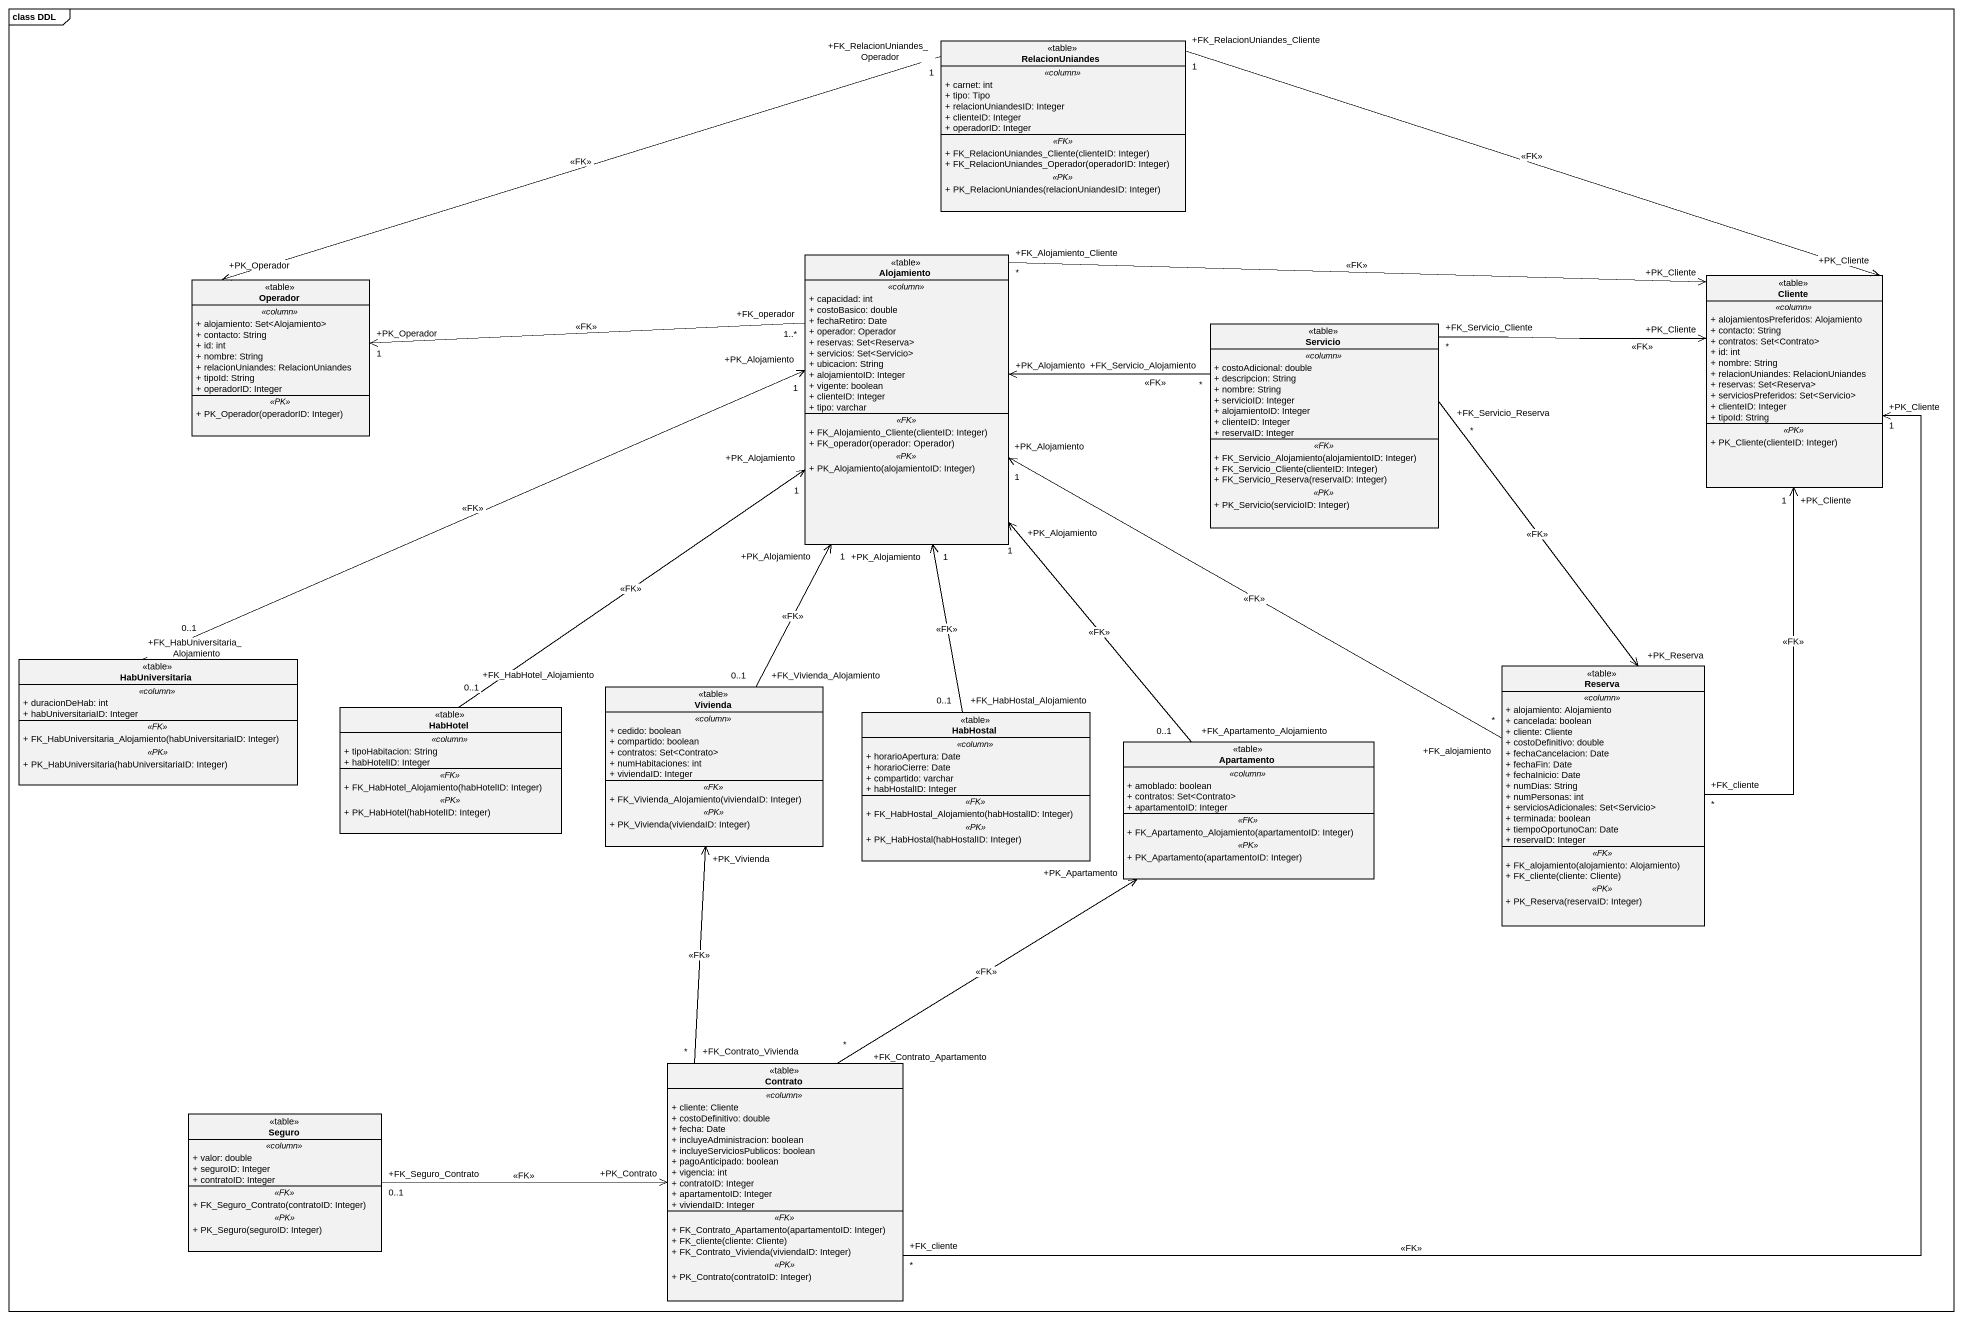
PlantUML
@startuml
mainframe class DDL
hide circle
hide empty members
skinparam classAttributeIconSize 0
class RelacionUniandes <<table>> {
  .. <<column>> ..
  + carnet: int
  + tipo: Tipo
  + relacionUniandesID: Integer
  + clienteID: Integer
  + operadorID: Integer
  .. <<FK>> ..
  + FK_RelacionUniandes_Cliente(clienteID: Integer)
  + FK_RelacionUniandes_Operador(operadorID: Integer)
  .. <<PK>> ..
  + PK_RelacionUniandes(relacionUniandesID: Integer)
}
class Alojamiento <<table>> {
  .. <<column>> ..
  + capacidad: int
  + costoBasico: double
  + fechaRetiro: Date
  + operador: Operador
  + reservas: Set<Reserva>
  + servicios: Set<Servicio>
  + ubicacion: String
  + alojamientoID: Integer
  + vigente: boolean
  + clienteID: Integer
  + tipo: varchar
  .. <<FK>> ..
  + FK_Alojamiento_Cliente(clienteID: Integer)
  + FK_operador(operador: Operador)
  .. <<PK>> ..
  + PK_Alojamiento(alojamientoID: Integer)
}
class Operador <<table>> {
  .. <<column>> ..
  + alojamiento: Set<Alojamiento>
  + contacto: String
  + id: int
  + nombre: String
  + relacionUniandes: RelacionUniandes
  + tipoId: String
  + operadorID: Integer
  .. <<PK>> ..
  + PK_Operador(operadorID: Integer)
}
class Cliente <<table>> {
  .. <<column>> ..
  + alojamientosPreferidos: Alojamiento
  + contacto: String
  + contratos: Set<Contrato>
  + id: int
  + nombre: String
  + relacionUniandes: RelacionUniandes
  + reservas: Set<Reserva>
  + serviciosPreferidos: Set<Servicio>
  + clienteID: Integer
  + tipoId: String
  .. <<PK>> ..
  + PK_Cliente(clienteID: Integer)
}
class Servicio <<table>> {
  .. <<column>> ..
  + costoAdicional: double
  + descripcion: String
  + nombre: String
  + servicioID: Integer
  + alojamientoID: Integer
  + clienteID: Integer
  + reservaID: Integer
  .. <<FK>> ..
  + FK_Servicio_Alojamiento(alojamientoID: Integer)
  + FK_Servicio_Cliente(clienteID: Integer)
  + FK_Servicio_Reserva(reservaID: Integer)
  .. <<PK>> ..
  + PK_Servicio(servicioID: Integer)
}
class HabUniversitaria <<table>> {
  .. <<column>> ..
  + duracionDeHab: int
  + habUniversitariaID: Integer
  .. <<FK>> ..
  + FK_HabUniversitaria_Alojamiento(habUniversitariaID: Integer)
  .. <<PK>> ..
  + PK_HabUniversitaria(habUniversitariaID: Integer)
}
class Vivienda <<table>> {
  .. <<column>> ..
  + cedido: boolean
  + compartido: boolean
  + contratos: Set<Contrato>
  + numHabitaciones: int
  + viviendaID: Integer
  .. <<FK>> ..
  + FK_Vivienda_Alojamiento(viviendaID: Integer)
  .. <<PK>> ..
  + PK_Vivienda(viviendaID: Integer)
}
class Reserva <<table>> {
  .. <<column>> ..
  + alojamiento: Alojamiento
  + cancelada: boolean
  + cliente: Cliente
  + costoDefinitivo: double
  + fechaCancelacion: Date
  + fechaFin: Date
  + fechaInicio: Date
  + numDias: String
  + numPersonas: int
  + serviciosAdicionales: Set<Servicio>
  + terminada: boolean
  + tiempoOportunoCan: Date
  + reservaID: Integer
  .. <<FK>> ..
  + FK_alojamiento(alojamiento: Alojamiento)
  + FK_cliente(cliente: Cliente)
  .. <<PK>> ..
  + PK_Reserva(reservaID: Integer)
}
class HabHotel <<table>> {
  .. <<column>> ..
  + tipoHabitacion: String
  + habHotelID: Integer
  .. <<FK>> ..
  + FK_HabHotel_Alojamiento(habHotelID: Integer)
  .. <<PK>> ..
  + PK_HabHotel(habHotelID: Integer)
}
class HabHostal <<table>> {
  .. <<column>> ..
  + horarioApertura: Date
  + horarioCierre: Date
  + compartido: varchar
  + habHostalID: Integer
  .. <<FK>> ..
  + FK_HabHostal_Alojamiento(habHostalID: Integer)
  .. <<PK>> ..
  + PK_HabHostal(habHostalID: Integer)
}
class Apartamento <<table>> {
  .. <<column>> ..
  + amoblado: boolean
  + contratos: Set<Contrato>
  + apartamentoID: Integer
  .. <<FK>> ..
  + FK_Apartamento_Alojamiento(apartamentoID: Integer)
  .. <<PK>> ..
  + PK_Apartamento(apartamentoID: Integer)
}
class Contrato <<table>> {
  .. <<column>> ..
  + cliente: Cliente
  + costoDefinitivo: double
  + fecha: Date
  + incluyeAdministracion: boolean
  + incluyeServiciosPublicos: boolean
  + pagoAnticipado: boolean
  + vigencia: int
  + contratoID: Integer
  + apartamentoID: Integer
  + viviendaID: Integer
  .. <<FK>> ..
  + FK_Contrato_Apartamento(apartamentoID: Integer)
  + FK_cliente(cliente: Cliente)
  + FK_Contrato_Vivienda(viviendaID: Integer)
  .. <<PK>> ..
  + PK_Contrato(contratoID: Integer)
}
class Seguro <<table>> {
  .. <<column>> ..
  + valor: double
  + seguroID: Integer
  + contratoID: Integer
  .. <<FK>> ..
  + FK_Seguro_Contrato(contratoID: Integer)
  .. <<PK>> ..
  + PK_Seguro(seguroID: Integer)
}
RelacionUniandes "+FK_RelacionUniandes_Operador\n1" -left-> "+PK_Operador" Operador : <<FK>>
RelacionUniandes "+FK_RelacionUniandes_Cliente\n1" -right-> "+PK_Cliente" Cliente : <<FK>>
Alojamiento "+FK_operador\n1..*" -left-> "+PK_Operador\n1" Operador : <<FK>>
Alojamiento "+FK_Alojamiento_Cliente\n*" -right-> "+PK_Cliente" Cliente : <<FK>>
Servicio "+FK_Servicio_Alojamiento\n*" -left-> "+PK_Alojamiento" Alojamiento : <<FK>>
Servicio "+FK_Servicio_Cliente\n*" -right-> "+PK_Cliente" Cliente : <<FK>>
Servicio "+FK_Servicio_Reserva\n*" --> "+PK_Reserva" Reserva : <<FK>>
HabUniversitaria "+FK_HabUniversitaria_Alojamiento\n0..1" -right-> "+PK_Alojamiento\n1" Alojamiento : <<FK>>
Vivienda "+FK_Vivienda_Alojamiento\n0..1" -up-> "+PK_Alojamiento\n1" Alojamiento : <<FK>>
Reserva "+FK_alojamiento\n*" -left-> "+PK_Alojamiento\n1" Alojamiento : <<FK>>
Reserva "+FK_cliente\n*" -up-> "+PK_Cliente\n1" Cliente : <<FK>>
HabHotel "+FK_HabHotel_Alojamiento\n0..1" -up-> "+PK_Alojamiento\n1" Alojamiento : <<FK>>
HabHostal "+FK_HabHostal_Alojamiento\n0..1" -up-> "+PK_Alojamiento\n1" Alojamiento : <<FK>>
Apartamento "+FK_Apartamento_Alojamiento\n0..1" -up-> "+PK_Alojamiento\n1" Alojamiento : <<FK>>
Contrato "+FK_cliente\n*" -up-> "+PK_Cliente\n1" Cliente : <<FK>>
Contrato "+FK_Contrato_Vivienda\n*" -up-> "+PK_Vivienda" Vivienda : <<FK>>
Contrato "+FK_Contrato_Apartamento\n*" -up-> "+PK_Apartamento" Apartamento : <<FK>>
Seguro "+FK_Seguro_Contrato\n0..1" -right-> "+PK_Contrato" Contrato : <<FK>>
@enduml
